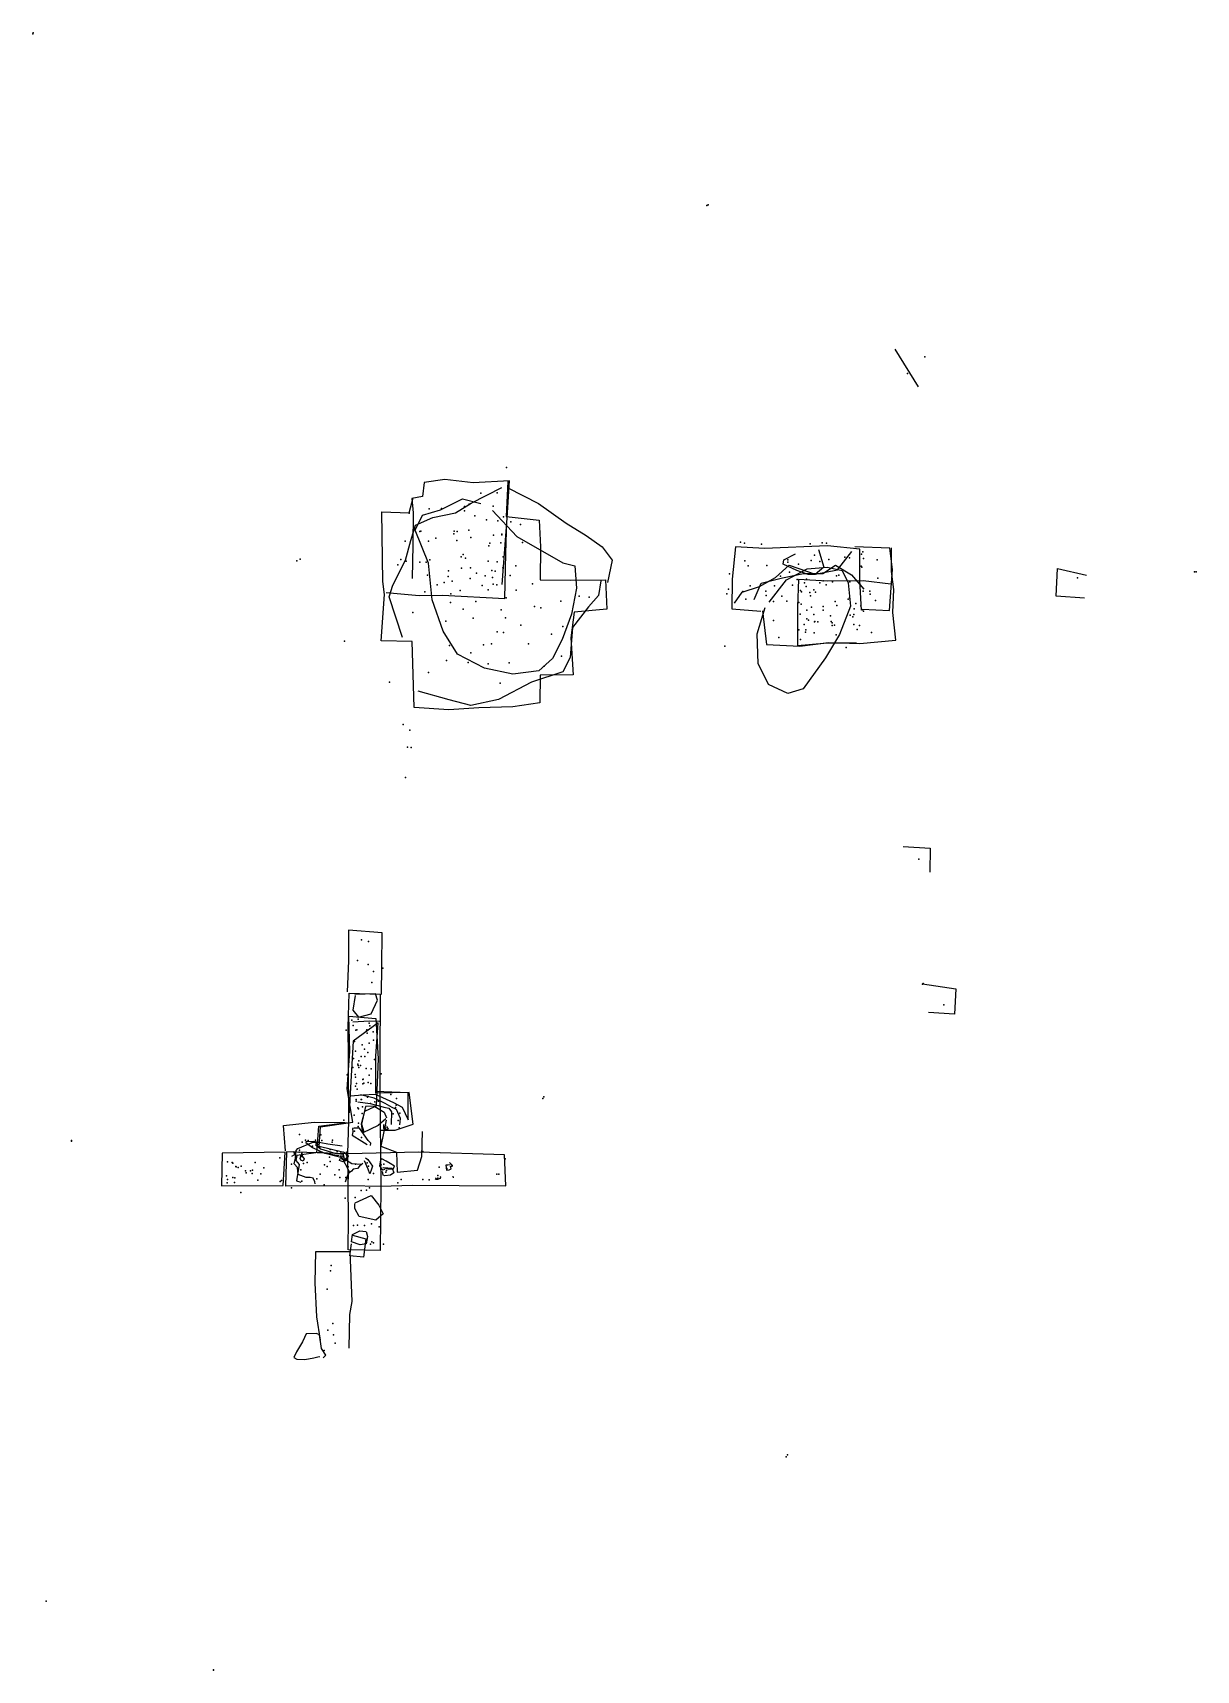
# Model space of a CAD drawing. Header units: metres. Extents: x 23447565.1 to 23447601.6, y 6707522.8 to 6707574.1.
import ezdxf

# ---------------------------------------------------------------- set-up
doc = ezdxf.new("R2010")
doc.units = ezdxf.units.M

msp = doc.modelspace()

# ---------------------------------------------------------------- linework, layer by layer
at = {"layer": '101LUU'}
msp.add_point((23447575.706, 6707541.205, 15.598), dxfattribs=at)
at = {"layer": '101META'}
msp.add_point((23447572.903, 6707538.165, 15.288), dxfattribs=at)
at = {"layer": '101NAULA'}
msp.add_point((23447574.354, 6707533.474, 14.822), dxfattribs=at)
at = {"layer": '102KERA'}
msp.add_point((23447575.144, 6707543.019, 15.711), dxfattribs=at)
at = {"layer": '102LUU'}
msp.add_point((23447575.593, 6707540.771, 15.553), dxfattribs=at)
at = {"layer": '103PALU'}
msp.add_point((23447574.172, 6707539.41, 15.348), dxfattribs=at)
at = {"layer": '103SAVES'}
msp.add_point((23447573.554, 6707539.365, 15.33), dxfattribs=at)
at = {"layer": '104RAUTA'}
msp.add_point((23447576.325, 6707540.855, 15.459), dxfattribs=at)
at = {"layer": '105RAUTA'}
msp.add_point((23447575.962, 6707536.707, 15.113), dxfattribs=at)
at = {"layer": '107PO'}
for p in [(23447575.309, 6707543.216, 15.655), (23447575.585, 6707542.773, 15.597), (23447575.654, 6707543.086, 15.631), (23447575.646, 6707542.469, 15.599), (23447575.158, 6707541.98, 15.645), (23447575.295, 6707541.805, 15.58), (23447575.328, 6707541.91, 15.603), (23447575.329, 6707541.699, 15.611), (23447575.513, 6707542.047, 15.635), (23447575.56, 6707541.672, 15.514), (23447575.214, 6707541.481, 15.601), (23447575.258, 6707541.2, 15.536), (23447575.452, 6707541.327, 15.526), (23447575.485, 6707541.212, 15.528), (23447575.242, 6707540.647, 15.553), (23447575.427, 6707540.26, 15.538), (23447575.445, 6707540.465, 15.553)]:
    msp.add_point(p, dxfattribs=at)
at = {"layer": '110LUU'}
msp.add_point((23447573.973, 6707539.429, 15.382), dxfattribs=at)
at = {"layer": '206PUUKO'}
msp.add_point((23447590.36, 6707557.131, 16.003), dxfattribs=at)
at = {"layer": '206RAUTA'}
msp.add_point((23447589.963, 6707556.828, 15.995), dxfattribs=at)
at = {"layer": '304LUU'}
msp.add_point((23447579.653, 6707556.824, 17.028), dxfattribs=at)
at = {"layer": 'ALUE2'}
for points in [[(23447591.077, 6707556.026, 16.048), (23447591.026, 6707556.961, 15.985), (23447591.022, 6707557.936, 16.017), (23447590.014, 6707558.045, 16.125), (23447588.031, 6707557.965, 16.309), (23447587.132, 6707558.012, 16.332), (23447587.021, 6707556.998, 16.343), (23447587.012, 6707556.074, 16.396), (23447587.923, 6707556, 16.311)], [(23447587.972, 6707556.011, 16.305), (23447588.102, 6707554.958, 16.346), (23447589.144, 6707554.898, 16.354), (23447590.045, 6707555.018, 16.245), (23447591.023, 6707554.981, 16.1), (23447592.145, 6707555.091, 15.862), (23447592.057, 6707555.961, 15.855), (23447592.088, 6707556.675, 15.84), (23447592.013, 6707557.241, 15.836), (23447592.015, 6707557.985, 15.848)], [(23447591.091, 6707556.061, 15.943), (23447591.955, 6707556.02, 15.845), (23447592.043, 6707557.303, 15.851), (23447591.962, 6707557.97, 15.862), (23447590.865, 6707558.018, 16.05)]]:
    msp.add_polyline3d(points, dxfattribs=at)
at = {"layer": 'ALUE2B'}
msp.add_polyline3d([(23447591.997, 6707556.843, 15.783), (23447591.127, 6707556.944, 15.922), (23447590.002, 6707556.943, 16.015), (23447589.097, 6707556.991, 16.221), (23447589.071, 6707556.139, 16.357), (23447589.073, 6707554.924, 16.355), (23447590.006, 6707555.009, 16.247), (23447590.922, 6707555.011, 16.071)], dxfattribs=at)
at = {"layer": 'ALUE3'}
for points in [[(23447579.994, 6707560.062, 17.188), (23447579.942, 6707558.968, 17.243), (23447580.977, 6707558.849, 17.14), (23447581.013, 6707558.012, 17.037), (23447581.009, 6707556.982, 16.969), (23447581.95, 6707556.973, 16.817), (23447583.052, 6707556.984, 16.733), (23447583.091, 6707556.066, 16.62), (23447582.076, 6707555.967, 16.668), (23447581.965, 6707555.161, 16.604), (23447582.036, 6707554.005, 16.574), (23447581.003, 6707553.994, 16.681), (23447580.993, 6707553.122, 16.64), (23447580.154, 6707552.997, 16.597), (23447579.086, 6707552.965, 16.671), (23447578.144, 6707552.912, 16.618), (23447577.057, 6707552.983, 16.647), (23447576.996, 6707555.044, 16.773), (23447576.026, 6707555.064, 16.761), (23447576.133, 6707556.517, 16.896), (23447576.074, 6707556.932, 17.015), (23447576.045, 6707559.114, 17.127), (23447576.907, 6707559.077, 17.231), (23447577.027, 6707559.544, 17.241)], [(23447579.817, 6707556.83, 17.113), (23447579.969, 6707558.915, 17.246), (23447580.044, 6707560.084, 17.244), (23447578.907, 6707560.018, 17.217), (23447578.017, 6707560.119, 17.211), (23447577.377, 6707560.026, 17.257), (23447577.323, 6707559.594, 17.213), (23447576.99, 6707559.533, 17.266), (23447577.03, 6707559.077, 17.221), (23447577.019, 6707558.079, 17.164), (23447577, 6707557.018, 17.083)]]:
    msp.add_polyline3d(points, dxfattribs=at)
at = {"layer": 'ALUE3B'}
msp.add_polyline3d([(23447576.178, 6707556.582, 16.889), (23447577.219, 6707556.488, 16.927), (23447577.947, 6707556.498, 17.088), (23447579.896, 6707556.396, 17.025), (23447579.927, 6707557.806, 17.11), (23447579.963, 6707558.844, 17.2)], dxfattribs=at)
at = {"layer": 'ASP'}
for p in [(23447574.872, 6707555.061, 18.346), (23447576.285, 6707553.771, 18.336), (23447576.717, 6707552.453, 18.129), (23447576.929, 6707552.271, 18.017), (23447576.847, 6707551.733, 18.062), (23447576.962, 6707551.728, 18.119), (23447576.787, 6707550.787, 18.122)]:
    msp.add_point(p, dxfattribs=at)
at = {"layer": 'FOTO1'}
for p in [(23447576.082, 6707544.812, 15.898), (23447574.931, 6707542.868, 15.846), (23447576.025, 6707541.505, 15.709), (23447574.851, 6707540.048, 15.677), (23447573.465, 6707539.108, 15.57), (23447577.333, 6707539.07, 15.446), (23447579.91, 6707538.842, 15.199), (23447571.629, 6707537.785, 15.295), (23447573.216, 6707537.935, 15.383), (23447574.893, 6707537.611, 15.304), (23447576.542, 6707537.903, 15.292), (23447576.101, 6707536.168, 15.219)]:
    msp.add_point(p, dxfattribs=at)
at = {"layer": 'FOTOG2'}
for p in [(23447587.406, 6707558.124, 16.381), (23447589.846, 6707558.142, 16.163), (23447590.551, 6707557.687, 16.117), (23447586.859, 6707556.537, 16.398), (23447591.135, 6707556.003, 16.073), (23447586.79, 6707554.905, 16.431), (23447590.597, 6707554.859, 16.155)]:
    msp.add_point(p, dxfattribs=at)
at = {"layer": 'FOTOG3'}
for p in [(23447579.949, 6707560.501, 17.225), (23447576.899, 6707559.074, 17.244), (23447580.084, 6707558.8, 17.246), (23447576.811, 6707557.562, 17.137), (23447577.996, 6707556.898, 17.203)]:
    msp.add_point(p, dxfattribs=at)
at = {"layer": 'FOTOG4'}
for p in [(23447587.279, 6707558.159, 16.398), (23447587.944, 6707558.096, 16.348), (23447589.461, 6707558.104, 16.188), (23447589.98, 6707558.127, 16.154), (23447591.134, 6707557.65, 16.053), (23447586.937, 6707557.168, 16.362), (23447586.908, 6707556.683, 16.393), (23447591.13, 6707556.625, 16.023), (23447590.83, 6707555.896, 16.118)]:
    msp.add_point(p, dxfattribs=at)
at = {"layer": 'KIVI'}
for points in [[(23447575.209, 6707543.962, 15.847), (23447575.135, 6707543.494, 15.768), (23447575.311, 6707543.282, 15.767), (23447575.717, 6707543.378, 15.789), (23447575.91, 6707543.816, 15.827), (23447575.845, 6707544.013, 15.898), (23447575.202, 6707543.99, 15.871)], [(23447576.17, 6707540.089, 15.502), (23447575.934, 6707539.883, 15.504), (23447575.45, 6707539.655, 15.478), (23447575.408, 6707539.941, 15.579), (23447575.519, 6707540.334, 15.621), (23447575.831, 6707540.48, 15.608), (23447576.124, 6707540.303, 15.579), (23447576.193, 6707540.121, 15.511)], [(23447575.212, 6707537.457, 15.205), (23447575.712, 6707537.69, 15.185), (23447575.952, 6707537.393, 15.291), (23447576.088, 6707537.117, 15.262), (23447575.858, 6707536.917, 15.151), (23447575.338, 6707537.029, 15.15), (23447575.204, 6707537.283, 15.186), (23447575.199, 6707537.445, 15.207)], [(23447575.554, 6707536.56, 15.161), (23447575.601, 6707536.405, 15.125), (23447575.561, 6707536.176, 15.138), (23447575.37, 6707536.146, 15.094), (23447575.1, 6707536.239, 15.105), (23447575.125, 6707536.469, 15.122), (23447575.359, 6707536.586, 15.139), (23447575.544, 6707536.562, 15.165)], [(23447574.21, 6707532.603, 14.892), (23447574.293, 6707532.687, 14.89), (23447574.152, 6707532.897, 14.868), (23447574.09, 6707533.325, 14.908), (23447574.002, 6707533.363, 14.931), (23447573.671, 6707533.358, 14.97), (23447573.629, 6707533.243, 14.953), (23447573.557, 6707533.105, 14.934), (23447573.376, 6707532.792, 14.799), (23447573.287, 6707532.62, 14.713), (23447573.379, 6707532.569, 14.745), (23447573.631, 6707532.553, 14.853), (23447573.912, 6707532.608, 14.905), (23447574.039, 6707532.633, 14.892), (23447574.106, 6707532.649, 14.905)]]:
    msp.add_polyline3d(points, dxfattribs=at)
at = {"layer": 'KK1'}
msp.add_polyline3d([(23447592.855, 6707563.022, 15.784), (23447592.125, 6707564.205, 15.807)], dxfattribs=at)
msp.add_point((23447593.059, 6707563.964, 15.871), dxfattribs=at)
at = {"layer": 'KK2'}
msp.add_polyline3d([(23447598.06, 6707556.402, 14.983), (23447597.173, 6707556.464, 15.033), (23447597.214, 6707557.339, 15.163), (23447598.125, 6707557.123, 14.956)], dxfattribs=at)
msp.add_point((23447593.006, 6707544.332, 15.189), dxfattribs=at)
at = {"layer": 'KK3'}
msp.add_polyline3d([(23447592.382, 6707548.63, 15.318), (23447593.226, 6707548.576, 15.163), (23447593.215, 6707547.826, 15.191)], dxfattribs=at)
at = {"layer": 'KK4'}
msp.add_polyline3d([(23447592.983, 6707544.319, 15.183), (23447594.029, 6707544.164, 15.047), (23447593.991, 6707543.368, 15.098), (23447593.177, 6707543.43, 15.147)], dxfattribs=at)
msp.add_point((23447592.99, 6707544.308, 15.184), dxfattribs=at)
at = {"layer": 'KP1'}
msp.add_point((23447570.768, 6707522.818, 13.496), dxfattribs=at)
at = {"layer": 'KP1B'}
msp.add_point((23447570.769, 6707522.831, 13.51), dxfattribs=at)
at = {"layer": 'KP2B'}
msp.add_point((23447565.533, 6707524.978, 12.972), dxfattribs=at)
at = {"layer": 'KP3'}
msp.add_point((23447566.325, 6707539.414, 16.171), dxfattribs=at)
at = {"layer": 'KP3B'}
msp.add_point((23447566.326, 6707539.391, 16.175), dxfattribs=at)
at = {"layer": 'KP4'}
msp.add_point((23447581.091, 6707540.726, 15.853), dxfattribs=at)
at = {"layer": 'KP4B'}
msp.add_point((23447581.125, 6707540.783, 15.863), dxfattribs=at)
at = {"layer": 'KP5'}
msp.add_point((23447588.713, 6707529.507, 15.717), dxfattribs=at)
at = {"layer": 'KP5B'}
msp.add_point((23447588.755, 6707529.563, 15.727), dxfattribs=at)
at = {"layer": 'KP6'}
msp.add_point((23447601.507, 6707557.235, 15.811), dxfattribs=at)
at = {"layer": 'KP6B'}
msp.add_point((23447601.562, 6707557.232, 15.824), dxfattribs=at)
at = {"layer": 'KP7'}
msp.add_point((23447586.224, 6707568.707, 16.585), dxfattribs=at)
at = {"layer": 'KP7B'}
msp.add_point((23447586.27, 6707568.733, 16.583), dxfattribs=at)
at = {"layer": 'KP8'}
msp.add_point((23447573.492, 6707557.628, 17.688), dxfattribs=at)
at = {"layer": 'KP8B'}
msp.add_point((23447573.381, 6707557.572, 17.654), dxfattribs=at)
at = {"layer": 'KP9'}
msp.add_point((23447565.11, 6707574.086, 17.246), dxfattribs=at)
at = {"layer": 'KP9B'}
msp.add_point((23447565.123, 6707574.12, 17.254), dxfattribs=at)
at = {"layer": 'KUMPU'}
msp.add_polyline3d([(23447588.183, 6707556.281, 16.369), (23447588.728, 6707556.979, 16.365), (23447589.367, 6707557.325, 16.277), (23447589.995, 6707557.379, 16.209), (23447590.465, 6707557.271, 16.129), (23447590.654, 6707556.885, 16.133), (23447590.725, 6707556.16, 16.12), (23447590.382, 6707555.268, 16.174), (23447589.948, 6707554.54, 16.216), (23447589.252, 6707553.569, 16.173), (23447588.763, 6707553.42, 16.196), (23447588.157, 6707553.699, 16.196), (23447587.842, 6707554.356, 16.235), (23447587.804, 6707555.284, 16.353), (23447588.052, 6707556.116, 16.354)], dxfattribs=at)
at = {"layer": 'M101'}
for p in [(23447575.624, 6707545.646, 15.887), (23447575.622, 6707544.929, 15.84), (23447575.737, 6707544.366, 15.821), (23447575.104, 6707543.189, 15.762), (23447575.5, 6707542.277, 15.708), (23447575.62, 6707541.235, 15.664), (23447575.317, 6707539.96, 15.558), (23447571.542, 6707538.565, 15.347), (23447572.074, 6707538.727, 15.382), (23447572.85, 6707538.868, 15.437), (23447573.212, 6707538.669, 15.439), (23447574.334, 6707538.605, 15.424), (23447575.22, 6707538.675, 15.345), (23447571.426, 6707538.101, 15.286), (23447572.165, 6707538.172, 15.273), (23447572.863, 6707538.132, 15.335), (23447575.614, 6707538.197, 15.247), (23447576.546, 6707538.084, 15.274), (23447577.334, 6707538.196, 15.258), (23447579.651, 6707538.365, 15.09), (23447575.404, 6707537.845, 15.218), (23447575.156, 6707536.747, 15.156), (23447575.722, 6707536.802, 15.157), (23447575.738, 6707536.238, 15.124)]:
    msp.add_point(p, dxfattribs=at)
at = {"layer": 'M101KI'}
for points in [[(23447574.739, 6707539.052, 15.409), (23447574.842, 6707539.057, 15.399), (23447574.911, 6707539.015, 15.406), (23447574.957, 6707538.892, 15.443), (23447574.823, 6707538.75, 15.331), (23447574.724, 6707538.793, 15.353), (23447574.74, 6707538.854, 15.386)], [(23447574.926, 6707539.074, 15.4), (23447574.925, 6707539.075, 15.398), (23447574.991, 6707538.925, 15.441), (23447574.883, 6707538.764, 15.355), (23447574.77, 6707538.851, 15.357), (23447574.76, 6707538.943, 15.412)], [(23447575.532, 6707538.876, 15.419), (23447575.608, 6707538.824, 15.398), (23447575.757, 6707538.611, 15.356), (23447575.725, 6707538.516, 15.304), (23447575.671, 6707538.369, 15.292), (23447575.62, 6707538.512, 15.313), (23447575.499, 6707538.778, 15.372)], [(23447576.086, 6707538.567, 15.339), (23447576.23, 6707538.526, 15.339), (23447576.405, 6707538.512, 15.274), (23447576.446, 6707538.607, 15.237), (23447576.308, 6707538.697, 15.264), (23447576.187, 6707538.769, 15.199), (23447576.051, 6707538.839, 15.315), (23447576.001, 6707538.795, 15.283), (23447575.974, 6707538.618, 15.343), (23447576.039, 6707538.525, 15.322), (23447576.078, 6707538.496, 15.334), (23447576.148, 6707538.517, 15.341)], [(23447576.082, 6707538.566, 15.338), (23447576.233, 6707538.563, 15.344), (23447576.368, 6707538.55, 15.243), (23447576.418, 6707538.405, 15.241), (23447576.321, 6707538.333, 15.285), (23447576.145, 6707538.311, 15.271), (23447576.086, 6707538.324, 15.287), (23447576.07, 6707538.439, 15.31)]]:
    msp.add_polyline3d(points, dxfattribs=at)
at = {"layer": 'M101KPI'}
for p in [(23447574.858, 6707538.895, 15.512), (23447575.63, 6707538.607, 15.472), (23447576.114, 6707538.677, 15.392), (23447576.194, 6707538.47, 15.442)]:
    msp.add_point(p, dxfattribs=at)
at = {"layer": 'M101KPO'}
for p in [(23447574.8, 6707538.925, 15.387), (23447575.582, 6707538.716, 15.373), (23447576.028, 6707538.654, 15.317), (23447576.172, 6707538.427, 15.331)]:
    msp.add_point(p, dxfattribs=at)
at = {"layer": 'M101PI'}
for p in [(23447591.565, 6707557.605, 15.812), (23447591.589, 6707557.036, 15.866), (23447591.344, 6707556.532, 15.87), (23447573.66, 6707539.427, 15.516), (23447574.463, 6707535.499, 15.02), (23447574.339, 6707534.755, 14.983), (23447574.516, 6707533.678, 14.941), (23447574.586, 6707533.062, 14.892)]:
    msp.add_point(p, dxfattribs=at)
at = {"layer": 'M102'}
msp.add_polyline3d([(23447575.976, 6707543.145, 15.7), (23447575.645, 6707543.157, 15.671), (23447575.139, 6707543.122, 15.701)], dxfattribs=at)
at = {"layer": 'M102KI'}
for points in [[(23447578.186, 6707538.652, 15.282), (23447578.112, 6707538.643, 15.27), (23447578.056, 6707538.639, 15.263), (23447578.075, 6707538.487, 15.257), (23447578.151, 6707538.495, 15.25), (23447578.216, 6707538.525, 15.273), (23447578.194, 6707538.606, 15.285)], [(23447578.17, 6707538.723, 15.282), (23447578.249, 6707538.641, 15.28), (23447578.241, 6707538.59, 15.259)], [(23447577.862, 6707538.288, 15.227), (23447577.885, 6707538.281, 15.237), (23447577.874, 6707538.221, 15.238), (23447577.795, 6707538.19, 15.241), (23447577.731, 6707538.194, 15.223), (23447577.755, 6707538.245, 15.233)], [(23447578.275, 6707538.294, 15.235), (23447578.277, 6707538.247, 15.233)]]:
    msp.add_polyline3d(points, dxfattribs=at)
at = {"layer": 'M102KPI'}
for p in [(23447578.08, 6707538.542, 15.369), (23447578.234, 6707538.608, 15.386), (23447577.8, 6707538.231, 15.286)]:
    msp.add_point(p, dxfattribs=at)
at = {"layer": 'M102KPO'}
for p in [(23447578.078, 6707538.513, 15.237), (23447577.804, 6707538.318, 15.21)]:
    msp.add_point(p, dxfattribs=at)
at = {"layer": 'M102PI'}
for p in [(23447575.576, 6707542.883, 15.659), (23447575.709, 6707541.66, 15.635), (23447575.276, 6707541.021, 15.622), (23447575.694, 6707540.578, 15.551), (23447576.497, 6707540.524, 15.531), (23447575.309, 6707539.851, 15.466), (23447573.734, 6707539.416, 15.463), (23447574.506, 6707539.428, 15.467), (23447571.635, 6707538.607, 15.319), (23447573.513, 6707538.493, 15.32), (23447574.428, 6707538.762, 15.378), (23447574.992, 6707538.592, 15.3), (23447577.847, 6707538.583, 15.285), (23447571.203, 6707538.085, 15.255), (23447572.253, 6707538.367, 15.321), (23447574.113, 6707538.359, 15.311), (23447574.732, 6707538.256, 15.307), (23447575.787, 6707538.377, 15.263), (23447576.654, 6707538.194, 15.209), (23447577.527, 6707538.181, 15.246), (23447579.708, 6707538.359, 15.042), (23447575.207, 6707537.63, 15.194), (23447575.287, 6707536.762, 15.129), (23447575.787, 6707536.207, 15.116), (23447574.442, 6707535.335, 14.975), (23447574.535, 6707533.33, 14.878)]:
    msp.add_point(p, dxfattribs=at)
at = {"layer": 'M103'}
msp.add_polyline3d([(23447574.987, 6707538.081, 15.242), (23447575.003, 6707538.316, 15.252), (23447575.026, 6707538.452, 15.296), (23447574.807, 6707538.868, 15.354), (23447574.147, 6707539.036, 15.418), (23447574.127, 6707539.05, 15.441), (23447573.385, 6707538.946, 15.396), (23447573.35, 6707538.789, 15.365), (23447573.454, 6707538.658, 15.351), (23447573.373, 6707538.152, 15.288), (23447573.506, 6707538.113, 15.28)], dxfattribs=at)
at = {"layer": 'M103PI'}
for p in [(23447575.191, 6707539.707, 15.399), (23447575.406, 6707539.505, 15.366), (23447574.007, 6707539.34, 15.396), (23447573.588, 6707538.698, 15.359), (23447573.709, 6707538.727, 15.357), (23447574.252, 6707538.656, 15.367), (23447574.402, 6707538.892, 15.368), (23447574.707, 6707538.499, 15.302), (23447573.545, 6707538.143, 15.281), (23447574.006, 6707538.209, 15.291), (23447574.237, 6707538.022, 15.295), (23447574.572, 6707538.338, 15.275), (23447574.924, 6707538.256, 15.238)]:
    msp.add_point(p, dxfattribs=at)
at = {"layer": 'M103UUS'}
for points in [[(23447575.692, 6707539.255, 15.314), (23447575.697, 6707539.329, 15.32), (23447575.616, 6707539.418, 15.352), (23447575.345, 6707539.803, 15.361), (23447575.182, 6707539.806, 15.4), (23447575.13, 6707539.787, 15.389), (23447575.141, 6707539.689, 15.359), (23447575.117, 6707539.583, 15.36), (23447575.419, 6707539.391, 15.362), (23447575.589, 6707539.292, 15.311)], [(23447573.962, 6707538.056, 15.283), (23447573.948, 6707538.118, 15.262), (23447573.891, 6707538.233, 15.269), (23447573.802, 6707538.257, 15.258), (23447573.681, 6707538.253, 15.264), (23447573.426, 6707538.35, 15.264), (23447573.401, 6707538.571, 15.33), (23447573.303, 6707538.682, 15.332), (23447573.34, 6707538.866, 15.369), (23447573.358, 6707539.103, 15.404), (23447573.41, 6707539.162, 15.409), (23447573.862, 6707539.348, 15.391), (23447573.978, 6707539.359, 15.39), (23447574.057, 6707539.347, 15.385), (23447573.97, 6707539.286, 15.401), (23447574.125, 6707539.157, 15.393), (23447574.576, 6707539.015, 15.371), (23447574.833, 6707538.987, 15.332), (23447574.856, 6707538.852, 15.317), (23447575.106, 6707538.698, 15.26), (23447575.407, 6707538.676, 15.23), (23447575.454, 6707538.697, 15.223), (23447575.349, 6707538.609, 15.219), (23447575.286, 6707538.534, 15.212), (23447575.153, 6707538.52, 15.227), (23447575.1, 6707538.449, 15.226), (23447574.997, 6707538.378, 15.236), (23447574.896, 6707538.108, 15.218)]]:
    msp.add_polyline3d(points, dxfattribs=at)
at = {"layer": 'M104'}
msp.add_polyline3d([(23447574.813, 6707539.045, 15.359), (23447574.082, 6707539.222, 15.462), (23447574.123, 6707539.848, 15.531), (23447575.134, 6707539.989, 15.543), (23447574.956, 6707541.031, 15.631), (23447575.046, 6707542.202, 15.701), (23447575.01, 6707543.314, 15.735), (23447575.855, 6707543.235, 15.699), (23447575.935, 6707541.974, 15.669), (23447575.872, 6707540.488, 15.57), (23447575.531, 6707540.484, 15.601), (23447575.41, 6707539.931, 15.48), (23447575.482, 6707539.687, 15.391)], dxfattribs=at)
at = {"layer": 'M104KI'}
for points in [[(23447576.101, 6707539.92, 15.416), (23447576.1, 6707539.791, 15.407), (23447576.223, 6707539.759, 15.393), (23447576.254, 6707539.771, 15.364), (23447576.204, 6707539.85, 15.403)], [(23447573.225, 6707538.921, 15.457), (23447573.305, 6707538.961, 15.454), (23447573.344, 6707538.993, 15.472), (23447573.272, 6707539.069, 15.48)]]:
    msp.add_polyline3d(points, dxfattribs=at)
at = {"layer": 'M104KPI'}
for p in [(23447576.162, 6707539.882, 15.461), (23447573.301, 6707539.03, 15.444), (23447573.322, 6707538.993, 15.517)]:
    msp.add_point(p, dxfattribs=at)
at = {"layer": 'M104KPO'}
msp.add_point((23447576.157, 6707539.804, 15.379), dxfattribs=at)
at = {"layer": 'M104PI'}
for p in [(23447575.566, 6707542.848, 15.673), (23447575.19, 6707542.514, 15.648), (23447575.307, 6707541.768, 15.636), (23447575.454, 6707541.19, 15.591), (23447575.312, 6707540.403, 15.541), (23447576.478, 6707540.45, 15.446), (23447573.47, 6707539.599, 15.435), (23447574.133, 6707539.594, 15.449), (23447574.492, 6707539.36, 15.413)]:
    msp.add_point(p, dxfattribs=at)
at = {"layer": 'M105PI'}
for p in [(23447575.656, 6707537.932, 15.122), (23447575.5, 6707536.75, 15.079), (23447575.689, 6707536.162, 15.018)]:
    msp.add_point(p, dxfattribs=at)
at = {"layer": 'M106PI'}
for p in [(23447575.405, 6707545.698, 15.882), (23447575.289, 6707545.057, 15.838), (23447575.784, 6707544.708, 15.787)]:
    msp.add_point(p, dxfattribs=at)
at = {"layer": 'M108'}
for points in [[(23447575.991, 6707539.734, 15.35), (23447576.461, 6707539.738, 15.267), (23447577.03, 6707539.929, 15.382), (23447576.899, 6707540.923, 15.423), (23447575.858, 6707540.899, 15.52), (23447575.857, 6707542.058, 15.593), (23447575.928, 6707543.099, 15.646), (23447575.152, 6707542.528, 15.623), (23447575.062, 6707541.072, 15.59), (23447575.024, 6707540.28, 15.538)], [(23447575.053, 6707540.817, 15.561), (23447575.451, 6707540.846, 15.58), (23447575.838, 6707540.863, 15.525), (23447576.414, 6707540.602, 15.399), (23447576.685, 6707540.455, 15.361), (23447576.87, 6707540.065, 15.349), (23447576.868, 6707540.906, 15.425), (23447575.856, 6707540.945, 15.536), (23447575.863, 6707540.992, 15.515)]]:
    msp.add_polyline3d(points, dxfattribs=at)
at = {"layer": 'M108PI'}
for p in [(23447575.236, 6707542.876, 15.628), (23447575.775, 6707542.819, 15.61), (23447575.222, 6707542.213, 15.575), (23447575.466, 6707541.34, 15.544), (23447575.41, 6707540.703, 15.491), (23447575.824, 6707540.621, 15.482), (23447576.507, 6707540.732, 15.419), (23447576.61, 6707540.269, 15.339)]:
    msp.add_point(p, dxfattribs=at)
at = {"layer": 'M111'}
for points in [[(23447575.298, 6707540.629, 15.518), (23447575.683, 6707540.576, 15.491), (23447575.928, 6707540.509, 15.467), (23447576.11, 6707540.46, 15.437), (23447576.267, 6707540.429, 15.424), (23447576.345, 6707540.311, 15.374), (23447576.343, 6707539.915, 15.296)], [(23447576.615, 6707539.909, 15.293), (23447576.633, 6707540.103, 15.321), (23447576.509, 6707540.386, 15.383), (23447576.371, 6707540.445, 15.409), (23447576.151, 6707540.571, 15.443), (23447575.805, 6707540.741, 15.484), (23447575.377, 6707540.85, 15.544)]]:
    msp.add_polyline3d(points, dxfattribs=at)
at = {"layer": 'M111PI'}
for p in [(23447575.403, 6707540.698, 15.47), (23447575.944, 6707540.651, 15.473), (23447576.406, 6707540.251, 15.336), (23447576.554, 6707540.044, 15.292)]:
    msp.add_point(p, dxfattribs=at)
at = {"layer": 'M114KERA'}
msp.add_point((23447571.932, 6707538.468, 15.207), dxfattribs=at)
at = {"layer": 'M114PI'}
for p in [(23447572.351, 6707538.559, 15.29), (23447571.211, 6707538.188, 15.218)]:
    msp.add_point(p, dxfattribs=at)
at = {"layer": 'M201PI'}
for p in [(23447587.418, 6707557.576, 16.245), (23447588.765, 6707557.536, 16.251), (23447589.771, 6707557.558, 16.141), (23447590.699, 6707557.665, 16.02), (23447588.104, 6707557.434, 16.27), (23447589.059, 6707556.992, 16.267), (23447589.876, 6707556.95, 16.149), (23447587.361, 6707556.618, 16.295), (23447588.091, 6707556.49, 16.28), (23447590.714, 6707556.913, 16.037), (23447589.115, 6707556.27, 16.353), (23447590.245, 6707556.306, 16.12)]:
    msp.add_point(p, dxfattribs=at)
at = {"layer": 'M202'}
msp.add_polyline3d([(23447587.091, 6707556.244, 16.182), (23447587.34, 6707556.597, 16.184), (23447587.882, 6707556.773, 16.215), (23447588.375, 6707557.051, 16.232), (23447588.812, 6707557.44, 16.182), (23447589.628, 6707557.153, 16.073), (23447590.322, 6707557.297, 16.024), (23447590.772, 6707557.867, 15.955)], dxfattribs=at)
at = {"layer": 'M202PI'}
for p in [(23447588.769, 6707557.602, 16.206), (23447589.494, 6707557.582, 16.123), (23447590.051, 6707557.62, 16.026), (23447587.519, 6707557.42, 16.236), (23447588.539, 6707557.094, 16.244), (23447590.287, 6707557.101, 16.033), (23447588.078, 6707556.621, 16.232), (23447589.764, 6707556.89, 16.116)]:
    msp.add_point(p, dxfattribs=at)
at = {"layer": 'M203PI'}
for p in [(23447589.291, 6707556.882, 16.27), (23447589.344, 6707556.773, 16.281), (23447590.166, 6707556.916, 16.045), (23447588.735, 6707556.309, 16.37), (23447590.844, 6707556.073, 15.993), (23447591.091, 6707556.04, 15.939), (23447589.335, 6707555.41, 16.368), (23447589.365, 6707555.754, 16.396), (23447589.603, 6707555.664, 16.346), (23447590.125, 6707555.672, 16.156), (23447590.152, 6707555.554, 16.172), (23447590.156, 6707555.635, 16.211), (23447590.717, 6707555.876, 16.065), (23447590.834, 6707555.576, 16.026), (23447588.481, 6707555.176, 16.292), (23447589.593, 6707555.322, 16.311)]:
    msp.add_point(p, dxfattribs=at)
at = {"layer": 'M203PO'}
for p in [(23447589.348, 6707557.002, 16.151), (23447589.16, 6707556.649, 16.221), (23447589.456, 6707556.587, 16.176), (23447589.577, 6707556.669, 16.119), (23447591.333, 6707556.63, 15.796), (23447589.871, 6707556.148, 16.188), (23447589.877, 6707556.029, 16.181), (23447590.297, 6707556.176, 15.998), (23447590.66, 6707556.379, 15.995), (23447591.051, 6707556.161, 15.85), (23447589.112, 6707555.411, 16.274), (23447589.409, 6707555.713, 16.331), (23447589.578, 6707555.893, 16.292), (23447589.612, 6707555.671, 16.273), (23447589.707, 6707555.668, 16.229), (23447590.105, 6707555.857, 16.059), (23447590.233, 6707555.564, 16.096), (23447590.8, 6707555.824, 15.954), (23447590.939, 6707555.426, 15.901), (23447591.007, 6707555.547, 15.912), (23447589.165, 6707555.106, 16.273), (23447589.316, 6707555.344, 16.305), (23447589.596, 6707555.322, 16.231), (23447590.277, 6707555.255, 16.061)]:
    msp.add_point(p, dxfattribs=at)
at = {"layer": 'M205PI'}
for p in [(23447591.075, 6707557.784, 15.99), (23447591.113, 6707557.86, 15.708), (23447588.816, 6707557.219, 16.437), (23447591.067, 6707557.41, 16.119), (23447591.085, 6707557.382, 15.841), (23447587.587, 6707556.788, 16.367), (23447588.353, 6707556.79, 16.38), (23447588.582, 6707556.464, 16.428), (23447588.909, 6707556.815, 16.383), (23447587.449, 6707556.373, 16.339), (23447588.314, 6707556.304, 16.395), (23447590.703, 6707556.418, 15.88), (23447590.893, 6707556.237, 15.824), (23447591.51, 6707556.335, 15.643), (23447588.322, 6707555.709, 16.053), (23447589.152, 6707555.903, 16.509), (23447589.274, 6707555.579, 16.508), (23447591.39, 6707555.333, 16.109)]:
    msp.add_point(p, dxfattribs=at)
at = {"layer": 'M205PO'}
msp.add_point((23447591.013, 6707556.857, 15.863), dxfattribs=at)
at = {"layer": 'M206'}
msp.add_polyline3d([(23447589.727, 6707557.926, 16.062), (23447589.895, 6707557.372, 16.052), (23447589.627, 6707557.146, 16.092), (23447589.406, 6707557.143, 16.125), (23447589.051, 6707557.269, 16.177), (23447588.622, 6707557.472, 16.188), (23447588.639, 6707557.611, 16.175), (23447589.007, 6707557.796, 16.144)], dxfattribs=at)
at = {"layer": 'M206PI'}
for p in [(23447589.103, 6707557.47, 16.151), (23447589.6, 6707557.754, 16.076)]:
    msp.add_point(p, dxfattribs=at)
at = {"layer": 'M301PI'}
for p in [(23447577.532, 6707559.207, 17.179), (23447578.787, 6707559.346, 17.138), (23447579.534, 6707559.283, 17.162), (23447579.684, 6707558.832, 17.182), (23447577.513, 6707558.194, 17.21), (23447578.832, 6707558.307, 17.217), (23447579.541, 6707558.377, 17.198), (23447578.546, 6707557.35, 17.19), (23447579.493, 6707557.269, 17.174)]:
    msp.add_point(p, dxfattribs=at)
at = {"layer": 'M304PI'}
for p in [(23447577.917, 6707559.217, 17.111), (23447577.238, 6707558.495, 17.113), (23447578.409, 6707558.492, 17.084), (23447579.858, 6707558.955, 17.139), (23447579.778, 6707558.137, 17.135), (23447577.234, 6707557.529, 17.057), (23447578.536, 6707557.696, 17.19), (23447578.672, 6707557.664, 17.162), (23447576.543, 6707557.455, 16.991), (23447578.123, 6707557.08, 17.138), (23447579.515, 6707557.05, 17.024)]:
    msp.add_point(p, dxfattribs=at)
at = {"layer": 'N1105'}
msp.add_point((23447575.571, 6707537.859, 15.073), dxfattribs=at)
at = {"layer": 'N2104'}
msp.add_point((23447575.655, 6707541.464, 15.537), dxfattribs=at)
at = {"layer": 'N3109'}
msp.add_point((23447573.545, 6707538.974, 15.269), dxfattribs=at)
at = {"layer": 'N4111'}
msp.add_point((23447576.593, 6707539.809, 15.154), dxfattribs=at)
at = {"layer": 'OJA1'}
for points in [[(23447573.026, 6707539.089, 15.508), (23447572.965, 6707539.889, 15.72), (23447573.928, 6707539.989, 15.642), (23447574.884, 6707539.979, 15.62)], [(23447574.011, 6707539.028, 15.507), (23447574.076, 6707539.869, 15.623), (23447574.965, 6707539.983, 15.62)], [(23447571.04, 6707539.021, 15.46), (23447571.024, 6707537.992, 15.333), (23447572.958, 6707538.005, 15.365), (23447573.017, 6707539.047, 15.537), (23447571.043, 6707539.013, 15.461)], [(23447573.028, 6707537.99, 15.345), (23447575.03, 6707538.007, 15.282), (23447576.008, 6707537.983, 15.269), (23447577.007, 6707538.015, 15.273), (23447579.934, 6707537.991, 15.073), (23447579.887, 6707538.968, 15.192), (23447577.208, 6707539.048, 15.385), (23447574.985, 6707539.002, 15.472), (23447573.062, 6707539.063, 15.527), (23447573.025, 6707537.988, 15.344)], [(23447573.028, 6707537.989, 15.349)]]:
    msp.add_polyline3d(points, dxfattribs=at)
at = {"layer": 'OJA2'}
for points in [[(23447576.034, 6707543.99, 15.825), (23447576.047, 6707544.875, 15.869), (23447576.054, 6707545.923, 16), (23447574.998, 6707546.001, 16.213), (23447575.007, 6707545.044, 15.954), (23447574.964, 6707544.074, 15.843)], [(23447574.992, 6707535.986, 15.162), (23447575, 6707536.968, 15.231), (23447574.988, 6707538.005, 15.317), (23447574.984, 6707539.01, 15.481), (23447575.016, 6707540.023, 15.624), (23447575, 6707542.013, 15.804), (23447574.992, 6707542.962, 15.833), (23447575.02, 6707544.035, 15.872), (23447575.992, 6707544.003, 15.837), (23447575.987, 6707542.007, 15.686), (23447575.981, 6707540.999, 15.68), (23447576.015, 6707537.976, 15.251), (23447575.994, 6707535.97, 15.199), (23447575.004, 6707535.994, 15.164)], [(23447574.127, 6707533.155, 14.843), (23447574.011, 6707533.889, 14.985), (23447573.963, 6707534.952, 15.034), (23447573.979, 6707535.934, 15.084), (23447575.048, 6707535.938, 15.13), (23447575.107, 6707534.368, 14.94), (23447575.033, 6707533.968, 15.031), (23447575.012, 6707532.905, 14.987)]]:
    msp.add_polyline3d(points, dxfattribs=at)
msp.add_point((23447574.243, 6707532.832, 14.895), dxfattribs=at)
at = {"layer": 'POMAPI'}
for p in [(23447592.515, 6707563.44, 15.642), (23447597.843, 6707557.043, 14.916), (23447592.868, 6707548.224, 15.148), (23447593.649, 6707543.66, 14.952)]:
    msp.add_point(p, dxfattribs=at)
at = {"layer": 'R107PI'}
for p in [(23447575.264, 6707542.885, 15.729), (23447575.671, 6707543.005, 15.717), (23447575.433, 6707542.416, 15.653), (23447575.611, 6707542.171, 15.687), (23447575.785, 6707542.563, 15.706), (23447575.138, 6707541.704, 15.725), (23447575.375, 6707541.762, 15.675), (23447575.397, 6707542.049, 15.62), (23447575.815, 6707541.956, 15.776), (23447574.965, 6707541.472, 15.775), (23447575.218, 6707541.394, 15.673), (23447575.225, 6707541.121, 15.63), (23447575.246, 6707540.699, 15.623), (23447575.175, 6707540.204, 15.571), (23447575.296, 6707540.437, 15.641)]:
    msp.add_point(p, dxfattribs=at)
at = {"layer": 'R109'}
msp.add_polyline3d([(23447573.538, 6707539.025, 15.294), (23447573.555, 6707538.921, 15.286), (23447573.616, 6707538.842, 15.267), (23447573.583, 6707538.763, 15.275), (23447573.512, 6707538.795, 15.286), (23447573.484, 6707538.849, 15.298), (23447573.512, 6707538.922, 15.31)], dxfattribs=at)
msp.add_point((23447573.458, 6707539.05, 15.313), dxfattribs=at)
at = {"layer": 'R109HN'}
msp.add_point((23447573.54, 6707538.942, 15.293), dxfattribs=at)
at = {"layer": 'R109PI'}
for p in [(23447573.54, 6707539.012, 15.3), (23447573.509, 6707538.939, 15.295), (23447573.541, 6707538.91, 15.284)]:
    msp.add_point(p, dxfattribs=at)
at = {"layer": 'R109PO'}
msp.add_point((23447573.538, 6707538.943, 15.274), dxfattribs=at)
at = {"layer": 'R112'}
msp.add_polyline3d([(23447574.807, 6707539.235, 15.319), (23447574.353, 6707539.302, 15.387), (23447573.917, 6707539.379, 15.38), (23447573.661, 6707539.376, 15.334), (23447573.665, 6707539.351, 15.305), (23447573.875, 6707539.195, 15.288), (23447574.255, 6707539.015, 15.317), (23447574.706, 6707538.942, 15.336)], dxfattribs=at)
at = {"layer": 'R112PI'}
for p in [(23447573.878, 6707539.241, 15.418), (23447574.099, 6707539.202, 15.478), (23447574.429, 6707539.136, 15.472), (23447574.646, 6707539.075, 15.421)]:
    msp.add_point(p, dxfattribs=at)
at = {"layer": 'R112PO'}
msp.add_point((23447574.069, 6707539.289, 15.302), dxfattribs=at)
at = {"layer": 'R113PI'}
for p in [(23447571.209, 6707538.744, 15.384), (23447571.358, 6707538.726, 15.407), (23447571.472, 6707538.596, 15.399), (23447571.18, 6707538.305, 15.343), (23447571.44, 6707538.248, 15.351), (23447571.792, 6707538.405, 15.417), (23447571.983, 6707538.385, 15.375)]:
    msp.add_point(p, dxfattribs=at)
at = {"layer": 'R113PO'}
for p in [(23447571.378, 6707538.706, 15.253), (23447571.485, 6707538.59, 15.281), (23447571.992, 6707538.486, 15.251), (23447571.378, 6707538.258, 15.126), (23447571.78, 6707538.461, 15.187)]:
    msp.add_point(p, dxfattribs=at)
at = {"layer": 'R203'}
msp.add_polyline3d([(23447587.71, 6707556.361, 16.196), (23447587.934, 6707556.877, 16.221), (23447588.601, 6707557.042, 16.226), (23447589.257, 6707557.178, 16.136), (23447589.861, 6707557.178, 16.042), (23447590.265, 6707557.442, 16.008), (23447590.766, 6707557.137, 15.936), (23447591.152, 6707556.687, 15.908)], dxfattribs=at)
at = {"layer": 'R207PI'}
for p in [(23447589.195, 6707556.608, 16.273), (23447589.48, 6707556.477, 16.254), (23447589.631, 6707556.594, 16.19), (23447589.185, 6707556.214, 16.313), (23447589.361, 6707556.035, 16.352), (23447589.503, 6707556.119, 16.263)]:
    msp.add_point(p, dxfattribs=at)
at = {"layer": 'R302'}
for points in [[(23447576.692, 6707555.173, 16.697), (23447576.276, 6707556.447, 16.82), (23447576.39, 6707556.808, 16.904), (23447576.791, 6707557.598, 17.071), (23447576.96, 6707558.215, 17.099), (23447577.1, 6707558.698, 17.089), (23447577.644, 6707558.933, 17.15), (23447578.354, 6707559.079, 17.079), (23447578.845, 6707559.387, 17.116), (23447579.81, 6707559.873, 17.126)], [(23447579.996, 6707559.858, 17.245), (23447580.958, 6707559.37, 17.148), (23447581.82, 6707558.759, 16.998), (23447582.448, 6707558.367, 16.888), (23447582.945, 6707558.015, 16.836), (23447583.262, 6707557.598, 16.762), (23447583.116, 6707556.895, 16.718)], [(23447582.904, 6707556.947, 16.654), (23447582.834, 6707556.488, 16.575), (23447582.519, 6707556.139, 16.573), (23447582.023, 6707555.483, 16.585), (23447581.942, 6707554.543, 16.533), (23447581.72, 6707554.099, 16.534), (23447580.739, 6707553.774, 16.564), (23447579.701, 6707553.23, 16.578), (23447578.83, 6707553.04, 16.578), (23447578.152, 6707553.221, 16.553), (23447577.186, 6707553.494, 16.602)]]:
    msp.add_polyline3d(points, dxfattribs=at)
at = {"layer": 'R302PI'}
for p in [(23447579.144, 6707559.694, 17.183), (23447579.655, 6707559.711, 17.192), (23447578.638, 6707559.28, 17.269), (23447577.272, 6707558.504, 17.259), (23447578.31, 6707558.509, 17.285), (23447578.771, 6707558.532, 17.217), (23447578.961, 6707558.983, 17.166), (23447580.393, 6707558.718, 17.182), (23447576.775, 6707558.194, 17.134), (23447577.735, 6707558.29, 17.262), (23447579.801, 6707558.414, 17.203), (23447579.805, 6707558.395, 17.208), (23447580.458, 6707558.148, 17.141), (23447576.644, 6707557.617, 17.113), (23447577.437, 6707557.532, 17.147), (23447578.596, 6707557.77, 17.212), (23447579.376, 6707557.561, 17.266), (23447579.843, 6707557.701, 17.247), (23447577.478, 6707557.122, 17.113), (23447578.825, 6707557.353, 17.194), (23447579.009, 6707557.192, 17.103), (23447579.597, 6707557.249, 17.147), (23447579.834, 6707557.357, 17.156), (23447580.243, 6707557.415, 17.171), (23447577.396, 6707556.605, 17.068), (23447578.209, 6707556.538, 17.195), (23447578.249, 6707556.938, 17.2), (23447578.501, 6707556.649, 17.134), (23447579.185, 6707556.801, 17.026), (23447579.534, 6707556.847, 17.101), (23447580.257, 6707556.654, 17.122), (23447580.769, 6707556.856, 17.029), (23447582.234, 6707556.467, 16.774), (23447582.542, 6707556.44, 16.711), (23447577.023, 6707555.96, 16.913), (23447578.199, 6707556.274, 17.179), (23447578.591, 6707556.057, 17.162), (23447579.781, 6707556.041, 17.02), (23447579.944, 6707556.42, 17.098), (23447581.025, 6707556.106, 16.876), (23447581.659, 6707556.315, 16.831), (23447578.051, 6707555.682, 16.955), (23447578.912, 6707555.774, 16.949), (23447579.917, 6707555.787, 17.074), (23447580.403, 6707555.562, 16.899), (23447581.718, 6707555.522, 16.744), (23447578.162, 6707554.92, 16.915), (23447579.479, 6707554.974, 16.87), (23447579.66, 6707555.347, 16.868), (23447579.862, 6707555.334, 16.737), (23447580.644, 6707554.971, 16.776), (23447581.363, 6707555.283, 16.749), (23447578.072, 6707554.453, 16.658), (23447578.749, 6707554.395, 16.807), (23447578.832, 6707554.694, 16.874), (23447580.038, 6707554.378, 16.771), (23447581.677, 6707554.59, 16.612), (23447577.51, 6707554.076, 16.701), (23447579.373, 6707554.351, 16.784), (23447581.13, 6707554.272, 16.685), (23447579.749, 6707553.745, 16.71)]:
    msp.add_point(p, dxfattribs=at)
at = {"layer": 'R302PO'}
for p in [(23447579.322, 6707558.86, 17.051), (23447578.394, 6707558.214, 17.149), (23447577.55, 6707557.607, 17.037), (23447578.14, 6707557.26, 17.095), (23447578.812, 6707557.025, 17.007), (23447579.288, 6707557.102, 17.009), (23447577.784, 6707556.826, 16.949), (23447579.381, 6707556.67, 16.925)]:
    msp.add_point(p, dxfattribs=at)
at = {"layer": 'R303PO'}
for p in [(23447578.306, 6707558.425, 17.063), (23447579.432, 6707558.132, 17.146), (23447579.658, 6707557.546, 17.14)]:
    msp.add_point(p, dxfattribs=at)
at = {"layer": 'ROYK_PI'}
for p in [(23447578.639, 6707559.142, 17.273), (23447579.395, 6707558.049, 17.407), (23447580.066, 6707557.112, 17.354), (23447578.996, 6707556.304, 17.384), (23447580.829, 6707556.146, 17.01), (23447579.237, 6707554.944, 17.118)]:
    msp.add_point(p, dxfattribs=at)
at = {"layer": 'ROYKKIO'}
msp.add_polyline3d([(23447579.509, 6707559.157, 17.209), (23447580.278, 6707558.34, 17.189), (23447581.718, 6707557.514, 16.859), (23447582.092, 6707557.419, 16.843), (23447582.141, 6707556.714, 16.813), (23447581.994, 6707555.903, 16.691), (23447581.701, 6707555.108, 16.685), (23447581.395, 6707554.519, 16.703), (23447580.963, 6707554.13, 16.723), (23447580.146, 6707554.029, 16.781), (23447579.261, 6707554.215, 16.826), (23447578.422, 6707554.654, 16.867), (23447577.965, 6707555.371, 16.981), (23447577.627, 6707556.357, 17.098), (23447577.507, 6707557.507, 17.222), (23447577.096, 6707558.532, 17.211), (23447577.318, 6707559.002, 17.231), (23447577.884, 6707559.177, 17.202), (23447578.577, 6707559.521, 17.17), (23447579.144, 6707559.369, 17.19)], dxfattribs=at)
at = {"layer": 'VKK'}
for points in [[(23447576.182, 6707540.057, 15.466), (23447576.015, 6707539.234, 15.394), (23447576.502, 6707539.051, 15.41), (23447576.529, 6707538.423, 15.323), (23447577.16, 6707538.487, 15.327), (23447577.303, 6707538.909, 15.403), (23447577.324, 6707539.701, 15.497)], [(23447575.124, 6707536.444, 15.159), (23447575.545, 6707536.335, 15.209), (23447575.468, 6707535.759, 15.147), (23447575.045, 6707535.803, 15.128), (23447575.096, 6707536.178, 15.144)]]:
    msp.add_polyline3d(points, dxfattribs=at)

doc.saveas('drawing.dxf')
